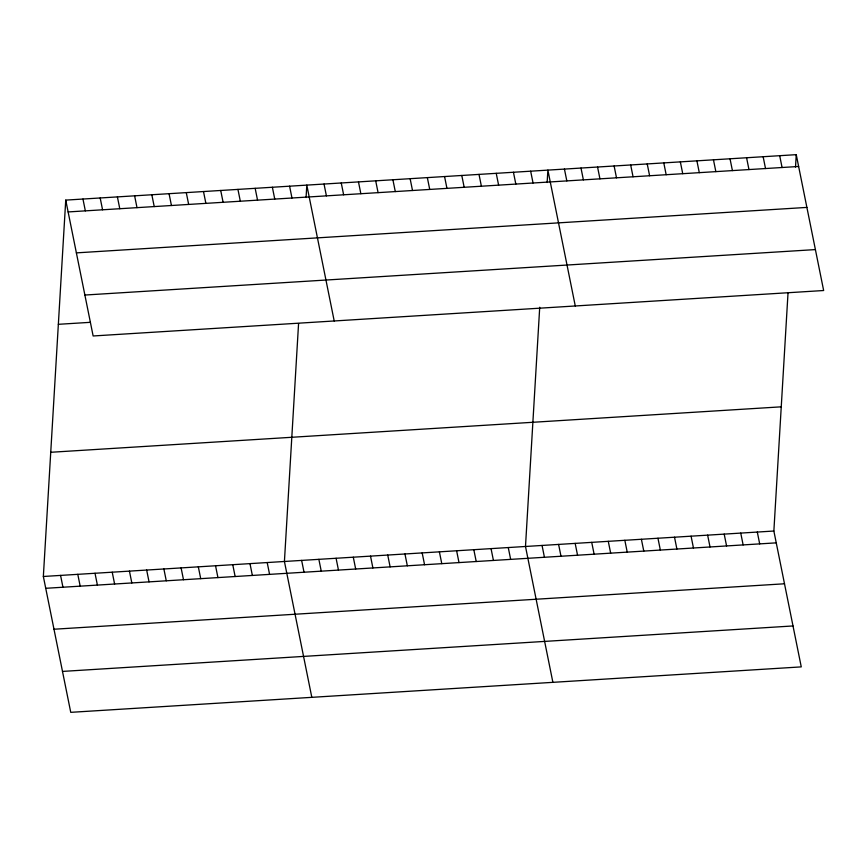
<?xml version="1.0" encoding="UTF-8"?>
<svg xmlns="http://www.w3.org/2000/svg" width="867" height="867" viewBox="0 0 867 867"><rect width="100%" height="100%" fill="white"/><g stroke="black" fill="none" stroke-linecap="round" stroke-linejoin="round"><path stroke-width="1.3" d="M788.016 293.079L773.863 531.027L801.26 666.886L70.747 712.338L43.35 576.479L65.74 200.114L796.253 154.662L823.65 290.521L93.137 335.973L65.74 200.114M298.573 323.532L284.419 561.48L311.817 697.339M306.073 197.535L306.81 185.115L334.207 320.974M539.718 307.243L525.489 546.481L552.886 682.34M547.142 182.536L547.879 170.116L575.276 305.975M795.516 167.082L796.253 154.662M68.125 211.938L798.637 166.475M76.383 252.871L806.895 207.408M84.879 295.04L815.392 249.588M58.349 324.312L90.146 322.34M50.741 452.281L781.254 406.829M43.35 576.479L773.863 531.027M45.734 588.303L776.247 542.85M53.992 629.236L784.505 583.784M62.489 671.416L793.002 625.952M779.693 155.692L782.077 167.515M763.144 156.721L765.518 168.545M746.585 157.751L748.969 169.574M730.025 158.78L732.409 170.604M713.465 159.81L715.849 171.633M696.905 160.839L699.29 172.663M757.303 532.056L759.687 543.88M680.346 161.869L682.73 173.693M740.743 533.086L743.127 544.909M663.786 162.898L666.17 174.722M724.194 534.115L726.579 545.939M647.226 163.928L649.611 175.752M707.635 535.145L710.019 546.969M630.677 164.958L633.051 176.781M691.075 536.174L693.459 547.998M614.118 165.987L616.502 177.811M674.515 537.204L676.899 549.028M597.558 167.017L599.942 178.84M657.955 538.234L660.34 550.057M580.998 168.046L583.383 179.87M641.396 539.274L643.78 551.087M564.439 169.087L566.823 180.9M624.836 540.304L627.22 552.127M608.276 541.333L610.661 553.157M530.658 171.178L533.042 183.002M591.727 542.363L594.112 554.186M513.437 172.251L515.822 184.075M575.168 543.392L577.552 555.216M496.227 173.324L498.612 185.148M558.608 544.422L560.992 556.246M479.007 174.397L481.391 186.221M542.048 545.451L544.433 557.275M461.786 175.47L464.17 187.294M444.565 176.543L446.949 188.367M508.268 547.554L510.652 559.378M427.344 177.616L429.729 189.44M491.047 548.627L493.431 560.45M410.124 178.689L412.508 190.502M473.826 549.7L476.211 561.523M392.903 179.751L395.287 191.574M456.616 550.762L459.001 562.585M375.693 180.824L378.077 192.647M439.396 551.835L441.78 563.658M358.472 181.897L360.856 193.72M422.175 552.908L424.559 564.731M341.251 182.97L343.635 194.793M404.954 553.98L407.338 565.804M324.03 184.042L326.415 195.866M387.733 555.053L390.117 566.877M370.512 556.126L372.897 567.95M289.589 186.188L291.973 198.012M353.292 557.199L355.676 569.023M272.368 187.25L274.752 199.074M336.082 558.272L338.466 570.085M255.158 188.323L257.542 200.147M318.861 559.334L321.245 571.158M237.937 189.396L240.322 201.22M301.64 560.407L304.024 572.231M220.717 190.469L223.101 202.293M203.496 191.542L205.88 203.366M267.199 562.553L269.583 574.377M186.275 192.615L188.659 204.439M249.978 563.626L252.362 575.45M169.054 193.688L171.438 205.512M232.757 564.699L235.141 576.522M151.833 194.761L154.218 206.574M215.547 565.772L217.931 577.595M134.623 195.823L136.997 207.647M198.326 566.834L200.71 578.657M117.403 196.896L119.787 208.719M181.105 567.907L183.49 579.73M100.182 197.969L102.566 209.792M163.885 568.98L166.269 580.803M82.961 199.042L85.345 210.865M146.664 570.053L149.048 581.876M129.443 571.125L131.827 582.949M112.222 572.198L114.607 584.022M95.012 573.271L97.397 585.095M77.792 574.344L80.176 586.157M60.571 575.406L62.955 587.23"/></g></svg>
